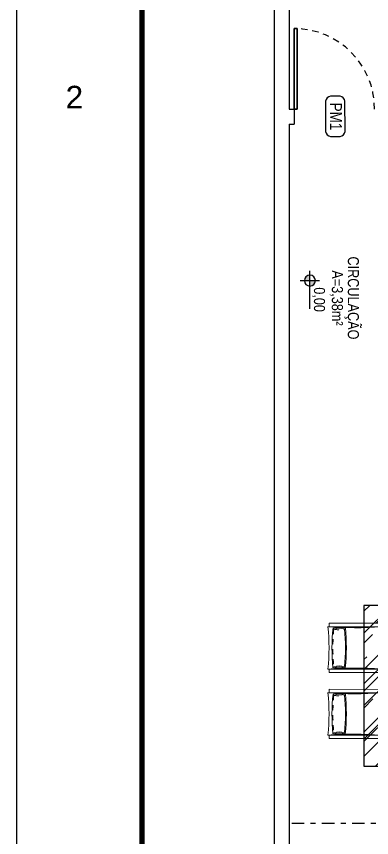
# Model space of a CAD drawing. Header units: millimetres. Extents: x 3923 to 4120, y 744 to 867.
# Drawn here: x 3923.03 to 3930.1, y 833.2 to 849.54 of the extents above; entities that cross this region are included whole.
import ezdxf
from ezdxf.enums import TextEntityAlignment as Align

# ---------------------------------------------------------------- set-up
doc = ezdxf.new("R2010")
doc.units = ezdxf.units.MM
for name, pattern in [('AXES', [0.54, 0.3, -0.08, 0.08, -0.08]), ('DASHDOT2', [0.5, 0.25, -0.125, 0, -0.125]), ('HIDDEN2', [0.1875, 0.125, -0.0625])]:
    doc.linetypes.add(name, pattern=pattern)
for name, color, linetype in [('-HIDRO', 8, 'Continuous'), ('DIVERSOS', 1, 'Continuous'), ('E-txt-g', 3, 'Continuous'), ('MOVEIS', 7, 'Continuous'), ("PRANCHA - PROJETU'S", 7, 'Continuous')]:
    doc.layers.add(name, color=color, linetype=linetype)
doc.layers.add('E-Txt-W', color=7, linetype='Continuous', lineweight=20)
doc.layers.add('estofado', color=7, linetype='Continuous', lineweight=25)
doc.styles.add('ARIAL', font='arial.ttf', dxfattribs={"height": 2})
doc.styles.add('F2', font='ARIALN.TTF')
doc.styles.add('REG60', font='romans.shx', dxfattribs={"width": 0.8, "height": 0.15})
doc.styles.add('REG80', font='romans.shx', dxfattribs={"width": 0.8, "height": 0.2})

# ---------------------------------------------------------------- blocks, each defined once
blk = doc.blocks.new('ADFSGASDFG')
at = {"layer": "PRANCHA - PROJETU'S", "color": 1}
blk.add_line((276.578, 107.346), (276.578, 47.946), dxfattribs=at)
at = {"layer": "PRANCHA - PROJETU'S", "color": 4, "const_width": 0.1}
blk.add_lwpolyline([(279.078, 106.346), (359.678, 106.346), (359.678, 48.946), (279.078, 48.946)], close=True, dxfattribs=at)
at = {"layer": "PRANCHA - PROJETU'S", "color": 50, "linetype": 'Continuous', "style": 'ARIAL'}
blk.add_text('2', height=0.45, dxfattribs=at).set_placement((277.732, 92.496), align=Align.MIDDLE)
blk = doc.blocks.new('TXT-AMB75')
at = {"layer": 'E-txt-g', "style": 'REG80', "width": 0.8, "flags": 8}
blk.add_attdef('TXT', text='', height=0.2, dxfattribs=at).set_placement((0.005, 0.296), align=Align.CENTER)
at = {"layer": 'E-Txt-W', "style": 'REG60', "width": 0.8, "flags": 8}
blk.add_attdef('TXT', text='', height=0.15, dxfattribs=at).set_placement((0.005, 0.027), align=Align.CENTER)
blk = doc.blocks.new('NIVEL')
at = {"layer": 'DIVERSOS'}
h = blk.add_hatch(color=7, dxfattribs=at)
h.paths.add_polyline_path([(0, 0.137, 0.414214), (-0.137, 0), (0, 0)])
h.paths.add_polyline_path([(0, 0), (0, -0.137, 0.414214), (0.137, 0)])
at = {"layer": 'DIVERSOS', "color": 7}
for p, q in [((0, 0.242), (0, -0.242)), ((0.709, 0), (-0.242, 0))]:
    blk.add_line(p, q, dxfattribs=at)
blk.add_circle((0, 0), 0.137, dxfattribs=at)
blk = doc.blocks.new('Poltrona Star marrom')
at = {"layer": 'estofado', "color": 8, "lineweight": 20, "ltscale": 0.1}
for p, q in [((0, 0), (0, -0.78)), ((-0.05, -0.02), (-0.05, -0.78)), ((-0.05, -0.02), (0, -0.02)), ((0.62, -0.78), (0.62, -0.02)), ((0.62, -0.02), (0.67, -0.02)), ((0.67, -0.78), (0.67, -0.02)), ((-0.05, -0.78), (0, -0.78)), ((0.62, -0.78), (0.67, -0.78))]:
    blk.add_line(p, q, dxfattribs=at)
at = {"layer": 'estofado', "color": 8, "lineweight": 5, "ltscale": 0.1}
blk.add_line((0.62, -0.02), (0.62, 0), dxfattribs=at)
for centre, radius, start, end in [((0.31, 2.832), 2.848, 263.7521, 276.2479), ((0.309, -0.165), 0.296, 165.0121, 194.9879), ((0.31, -2.807), 2.748, 83.9224, 96.0776), ((-0.276, -0.165), 0.308, 343.0375, 16.9625), ((0.896, -0.165), 0.308, 163.0375, 196.9625), ((0.311, -0.165), 0.296, 345.0121, 14.9879), ((0.31, 2.478), 2.748, 263.9224, 276.0776), ((0.02, -0.78), 0.02, 180, 270), ((0.31, 1.687), 2.504, 263.3498, 276.6502), ((0.6, -0.78), 0.02, 270, 0)]:
    blk.add_arc(centre, radius, start, end, dxfattribs=at)
at = {"layer": 'MOVEIS', "color": 8, "lineweight": 5, "ltscale": 0.1}
for points in [[(0.019, -0.075), (0.019, -0.075), (0.019, -0.075)], [(0.601, -0.075), (0.601, -0.075)], [(0.019, -0.255), (0.019, -0.255)], [(0.601, -0.255), (0.601, -0.255)]]:
    blk.add_lwpolyline(points, close=True, dxfattribs=at)
for centre, radius, start, end in [((-4.905, -0.39), 4.92, 355.4539, 4.5461), ((-0.276, -0.165), 0.322, 345.9941, 14.0059), ((5.525, -0.39), 4.92, 175.4539, 184.5461), ((0.31, 2.478), 2.734, 264.2624, 275.7376)]:
    blk.add_arc(centre, radius, start, end, dxfattribs=at)
at = {"layer": 'MOVEIS', "color": 8, "linetype": 'AXES', "lineweight": 5, "ltscale": 0.1}
for centre, radius, start, end in [((0.31, -2.807), 2.734, 84.2624, 95.7376), ((0.896, -0.165), 0.322, 165.9941, 194.0059)]:
    blk.add_arc(centre, radius, start, end, dxfattribs=at)

msp = doc.modelspace()

# ---------------------------------------------------------------- hatches: boundary and pattern name
at = {"layer": '-HIDRO', "linetype": 'Continuous'}
h = msp.add_hatch(dxfattribs=at)
h.set_pattern_fill('AR-RROOF', color=256, scale=0.02, angle=225, style=0)
h.set_pattern_definition([(225, (13756.7633, 2608.4295), (-0.431052294, -1.149472783), [7.62, -1.016, 2.54, -0.508]), (225, (13756.4651, 2607.7722), (0.83695987, -0.11853938), [1.524, -0.16764, 3.048, -0.381]), (225, (13756.889, 2607.9446), (-1.627222409, -2.108564137), [4.064, -0.7112, 2.032, -0.508])])
h.paths.add_polyline_path([(3929.946, 834.615), (3931.646, 834.615), (3931.646, 837.815), (3929.946, 837.815)])

# ---------------------------------------------------------------- linework, layer by layer
for p, q in [((3928.159, 860.498), (3928.159, 810.498)), ((3928.459, 853.896), (3928.459, 847.696)), ((3928.459, 853.896), (3928.459, 847.696)), ((3928.459, 847.696), (3928.559, 847.696)), ((3928.559, 847.696), (3928.559, 847.396)), ((3928.459, 847.396), (3928.559, 847.396)), ((3928.459, 847.396), (3928.459, 831.478))]:
    msp.add_line(p, q, dxfattribs=at)
at = {"layer": '-HIDRO', "linetype": 'DASHDOT2'}
msp.add_line((3933.559, 833.478), (3928.459, 833.478), dxfattribs=at)
at = {"layer": '-HIDRO', "linetype": 'Continuous'}
for points in [[(3928.619, 847.696), (3928.619, 849.296), (3928.559, 849.296), (3928.559, 847.696)], [(3928.559, 847.696), (3928.559, 849.296), (3928.619, 849.296), (3928.619, 847.696)]]:
    msp.add_lwpolyline(points, close=True, dxfattribs=at)
msp.add_lwpolyline([(3929.47, 847.15, 0.331371), (3929.57, 847.25), (3929.569, 847.851, 0.332506), (3929.47, 847.951), (3929.281, 847.951, 0.330378), (3929.18, 847.851), (3929.181, 847.25, 0.331371), (3929.281, 847.15)], format="xyb", close=True, dxfattribs=at)
at = {"layer": '-HIDRO'}
msp.add_lwpolyline([(3929.946, 834.615), (3931.646, 834.615), (3931.646, 837.815), (3929.946, 837.815)], close=True, dxfattribs=at)
at = {"layer": '-HIDRO', "linetype": 'HIDDEN2'}
msp.add_arc((3928.559, 847.696), 1.6, 0, 90, dxfattribs=at)

# ---------------------------------------------------------------- block references
at = {"layer": '-HIDRO'}
ref = msp.add_blockref('TXT-AMB75', (3929.194, 843.943), dxfattribs=dict(at, xscale=1.458, yscale=1.458, zscale=1.458, rotation=270))
ref.add_attrib('TXT', 'CIRCULAÇÃO', dxfattribs={"layer": 'E-txt-g', "color": 2, "height": 0.22, "rotation": 270, "style": 'F2'}).set_placement((3929.626, 843.935), align=Align.CENTER)
ref.add_attrib('TXT', 'A=3,38m²', dxfattribs={"layer": 'E-Txt-W', "height": 0.22, "rotation": 270, "style": 'F2'}).set_placement((3929.308, 843.935), align=Align.CENTER)
at = {"layer": '-HIDRO', "linetype": 'Continuous', "xscale": -0.7971733240954236, "yscale": 0.7971733240954236, "zscale": 0.7971733240954236, "rotation": 90}
msp.add_blockref('NIVEL', (3928.87, 844.281), dxfattribs=at)
at = {"layer": '-HIDRO', "lineweight": 5, "xscale": 1.359691849440184, "yscale": 1.359691849440184, "zscale": 1.359691849440184, "rotation": 89.9371737816308}
for p in [(3929.229, 836.55), (3929.229, 835.236)]:
    msp.add_blockref('Poltrona Star marrom', p, dxfattribs=at)
at = {"layer": "PRANCHA - PROJETU'S", "color": 1}
msp.add_blockref('ADFSGASDFG', (3646.451, 755.44), dxfattribs=at)

# ---------------------------------------------------------------- texts
at = {"layer": '-HIDRO', "linetype": 'Continuous', "style": 'F2'}
for s, height, p in [('PM1', 0.2332, (3929.507, 847.822, 3.424)), ('0,00', 0.2194, (3929.171, 844.147))]:
    msp.add_text(s, height=height, rotation=270, dxfattribs=at).set_placement(p, align=Align.TOP_LEFT)

doc.saveas('drawing.dxf')
